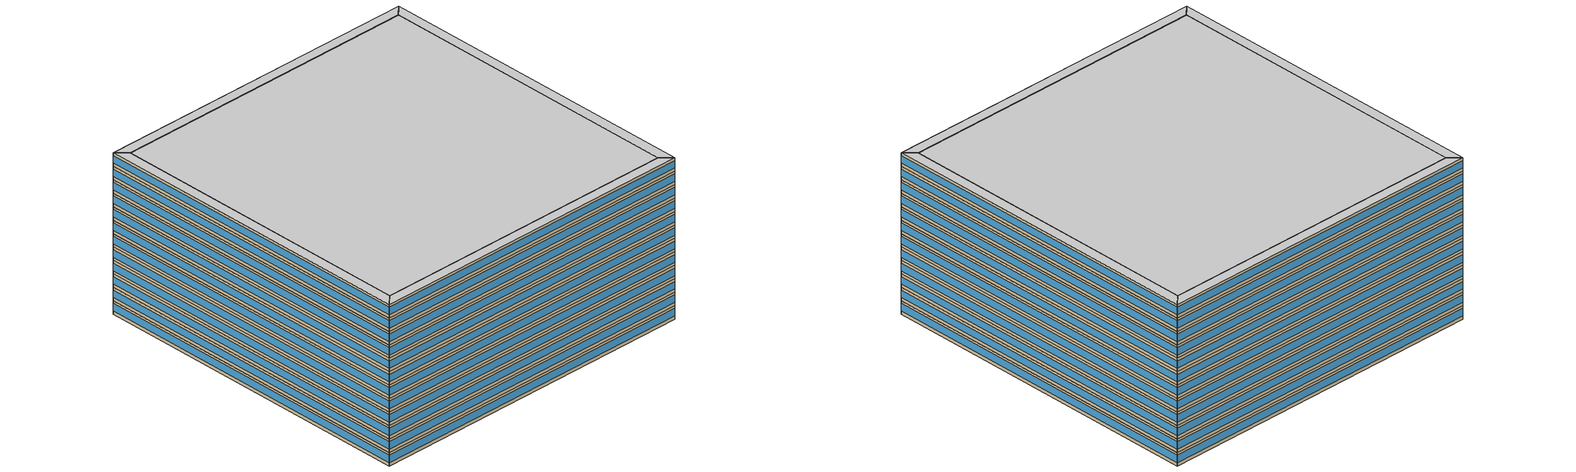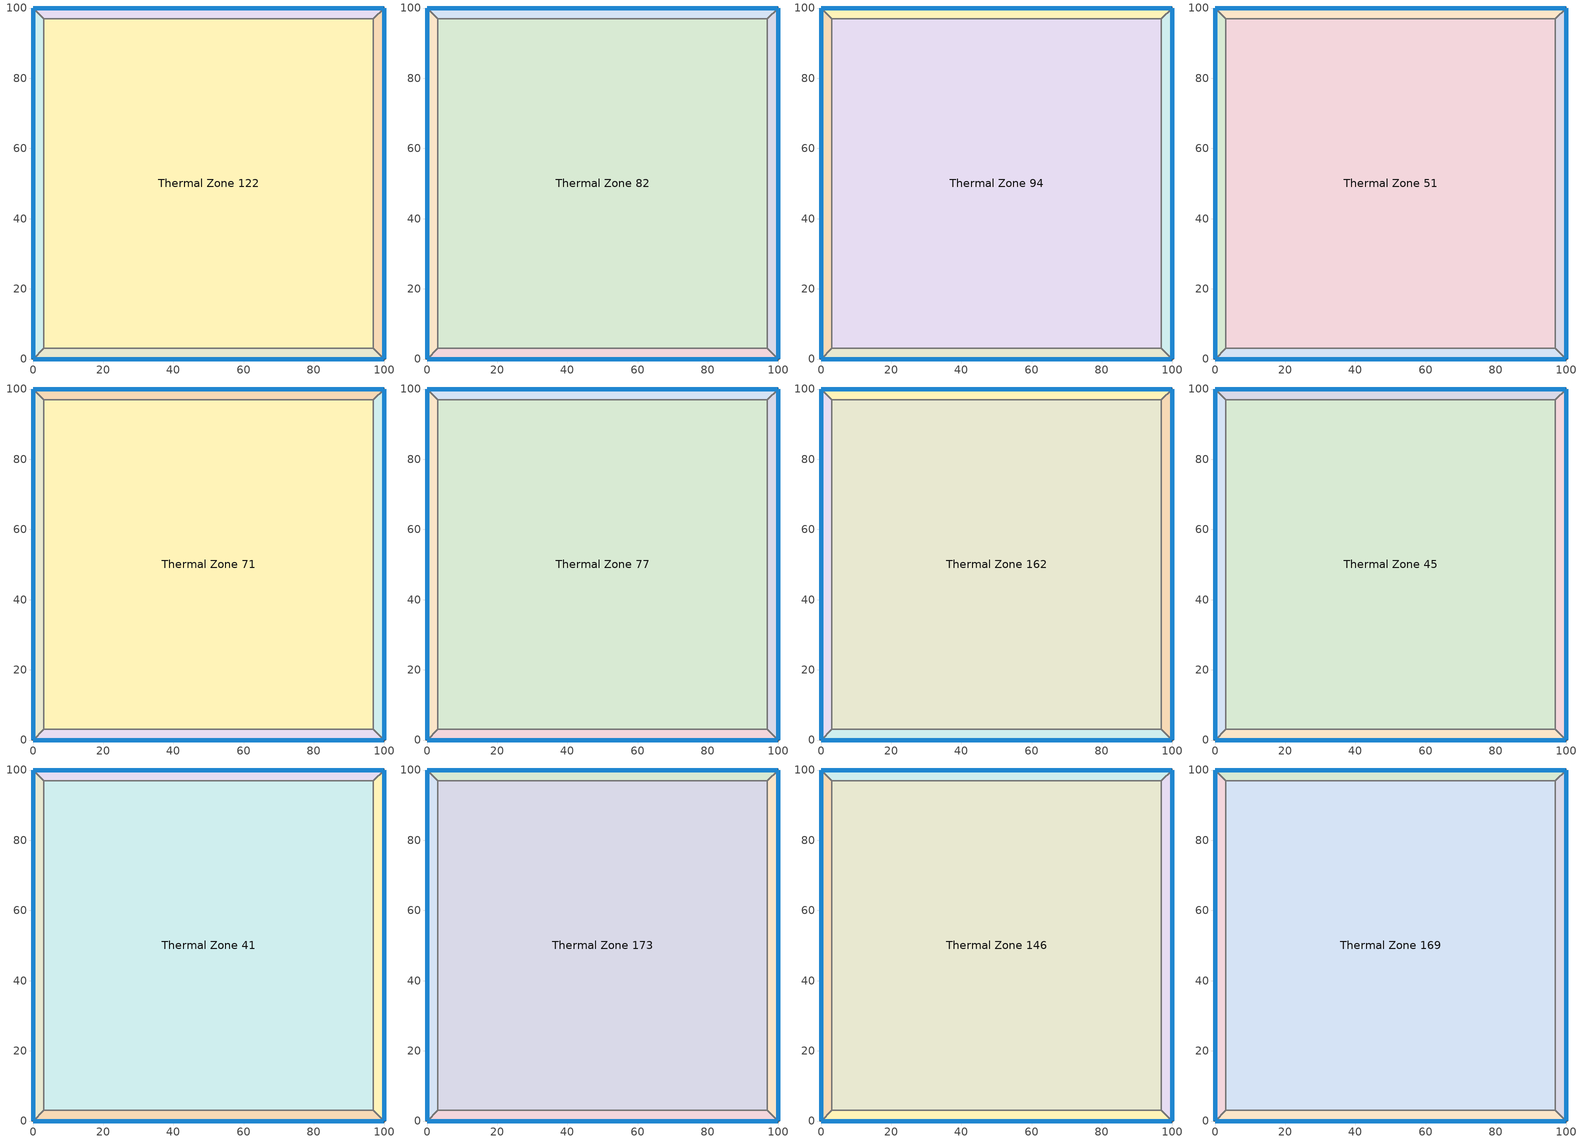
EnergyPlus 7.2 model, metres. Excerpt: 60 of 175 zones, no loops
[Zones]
Thermal Zone 175
 floor ground (000_ExtSlabCarpet_4in_ClimateZone 1-8): 0,100 100,100 97,97 3,97 z0
 wall outside (ASHRAE_189.1-2009_ExtWall_SteelFrame_ClimateZone 4-8): 100,100 0,100 z0:4
 wall to Thermal Zone 101 (000_Interior Wall): 0,100 3,97 z0:4
 wall to Thermal Zone 121 (000_Interior Wall): 97,97 100,100 z0:4
 wall to Thermal Zone 122 (000_Interior Wall): 3,97 97,97 z0:4
 window (ASHRAE_189.1-2009_ExtWindow_ClimateZone 4-5): 99.97,100 0.03,100 z1:3.2
Thermal Zone 122
 floor ground (000_ExtSlabCarpet_4in_ClimateZone 1-8): 3,3 3,97 97,97 97,3 z0
 wall to Thermal Zone 101 (000_Interior Wall): 3,97 3,3 z0:4
 wall to Thermal Zone 144 (000_Interior Wall): 3,3 97,3 z0:4
 wall to Thermal Zone 121 (000_Interior Wall): 97,3 97,97 z0:4
Thermal Zone 101
 floor ground (000_ExtSlabCarpet_4in_ClimateZone 1-8): 0,0 0,100 3,97 3,3 z0
 wall outside (ASHRAE_189.1-2009_ExtWall_SteelFrame_ClimateZone 4-8): 0,100 0,0 z0:4
 wall to Thermal Zone 144 (000_Interior Wall): 0,0 3,3 z0:4
 window (ASHRAE_189.1-2009_ExtWindow_ClimateZone 4-5): 0,99.97 0,0.03 z1:3.2
Thermal Zone 144
 floor ground (000_ExtSlabCarpet_4in_ClimateZone 1-8): 100,0 0,0 3,3 97,3 z0
 wall outside (ASHRAE_189.1-2009_ExtWall_SteelFrame_ClimateZone 4-8): 0,0 100,0 z0:4
 wall to Thermal Zone 121 (000_Interior Wall): 100,0 97,3 z0:4
 window (ASHRAE_189.1-2009_ExtWindow_ClimateZone 4-5): 0.03,0 99.97,0 z1:3.2
Thermal Zone 121
 floor ground (000_ExtSlabCarpet_4in_ClimateZone 1-8): 100,100 100,0 97,3 97,97 z0
 wall outside (ASHRAE_189.1-2009_ExtWall_SteelFrame_ClimateZone 4-8): 100,0 100,100 z0:4
 window (ASHRAE_189.1-2009_ExtWindow_ClimateZone 4-5): 100,0.03 100,99.97 z1:3.2
Thermal Zone 120
 floor to Thermal Zone 121 (000_Interior Floor): 100,100 100,0 97,3 97,97 z4
 wall outside (ASHRAE_189.1-2009_ExtWall_SteelFrame_ClimateZone 4-8): 100,0 100,100 z4:8
 wall to Thermal Zone 31 (000_Interior Wall): 100,100 97,97 z4:8
 wall to Thermal Zone 79 (000_Interior Wall): 97,3 100,0 z4:8
 wall to Thermal Zone 82 (000_Interior Wall): 97,97 97,3 z4:8
 window (ASHRAE_189.1-2009_ExtWindow_ClimateZone 4-5): 100,0.03 100,99.97 z5:7.2
Thermal Zone 170
 floor to Thermal Zone 101 (000_Interior Floor): 0,0 0,100 3,97 3,3 z4
 wall outside (ASHRAE_189.1-2009_ExtWall_SteelFrame_ClimateZone 4-8): 0,100 0,0 z4:8
 wall to Thermal Zone 82 (000_Interior Wall): 3,3 3,97 z4:8
 wall to Thermal Zone 79 (000_Interior Wall): 0,0 3,3 z4:8
 wall to Thermal Zone 31 (000_Interior Wall): 3,97 0,100 z4:8
 window (ASHRAE_189.1-2009_ExtWindow_ClimateZone 4-5): 0,99.97 0,0.03 z5:7.2
Thermal Zone 82
 floor to Thermal Zone 122 (000_Interior Floor): 3,3 3,97 97,97 97,3 z4
 wall to Thermal Zone 79 (000_Interior Wall): 3,3 97,3 z4:8
 wall to Thermal Zone 31 (000_Interior Wall): 97,97 3,97 z4:8
Thermal Zone 31
 floor to Thermal Zone 175 (000_Interior Floor): 0,100 100,100 97,97 3,97 z4
 wall outside (ASHRAE_189.1-2009_ExtWall_SteelFrame_ClimateZone 4-8): 100,100 0,100 z4:8
 window (ASHRAE_189.1-2009_ExtWindow_ClimateZone 4-5): 99.97,100 0.03,100 z5:7.2
Thermal Zone 79
 floor to Thermal Zone 144 (000_Interior Floor): 100,0 0,0 3,3 97,3 z4
 wall outside (ASHRAE_189.1-2009_ExtWall_SteelFrame_ClimateZone 4-8): 0,0 100,0 z4:8
 window (ASHRAE_189.1-2009_ExtWindow_ClimateZone 4-5): 0.03,0 99.97,0 z5:7.2
Thermal Zone 94
 floor to Thermal Zone 82 (000_Interior Floor): 3,3 3,97 97,97 97,3 z8
 wall to Thermal Zone 123 (000_Interior Wall): 97,3 97,97 z8:12
 wall to Thermal Zone 26 (000_Interior Wall): 3,97 3,3 z8:12
 wall to Thermal Zone 8 (000_Interior Wall): 97,97 3,97 z8:12
 wall to Thermal Zone 53 (000_Interior Wall): 3,3 97,3 z8:12
Thermal Zone 8
 floor to Thermal Zone 31 (000_Interior Floor): 0,100 100,100 97,97 3,97 z8
 wall outside (ASHRAE_189.1-2009_ExtWall_SteelFrame_ClimateZone 4-8): 100,100 0,100 z8:12
 wall to Thermal Zone 123 (000_Interior Wall): 97,97 100,100 z8:12
 wall to Thermal Zone 26 (000_Interior Wall): 0,100 3,97 z8:12
 window (ASHRAE_189.1-2009_ExtWindow_ClimateZone 4-5): 99.97,100 0.03,100 z9:11.2
Thermal Zone 123
 floor to Thermal Zone 120 (000_Interior Floor): 100,100 100,0 97,3 97,97 z8
 wall outside (ASHRAE_189.1-2009_ExtWall_SteelFrame_ClimateZone 4-8): 100,0 100,100 z8:12
 wall to Thermal Zone 53 (000_Interior Wall): 97,3 100,0 z8:12
 window (ASHRAE_189.1-2009_ExtWindow_ClimateZone 4-5): 100,0.03 100,99.97 z9:11.2
Thermal Zone 53
 floor to Thermal Zone 79 (000_Interior Floor): 100,0 0,0 3,3 97,3 z8
 wall outside (ASHRAE_189.1-2009_ExtWall_SteelFrame_ClimateZone 4-8): 0,0 100,0 z8:12
 wall to Thermal Zone 26 (000_Interior Wall): 3,3 0,0 z8:12
 window (ASHRAE_189.1-2009_ExtWindow_ClimateZone 4-5): 0.03,0 99.97,0 z9:11.2
Thermal Zone 26
 floor to Thermal Zone 170 (000_Interior Floor): 0,0 0,100 3,97 3,3 z8
 wall outside (ASHRAE_189.1-2009_ExtWall_SteelFrame_ClimateZone 4-8): 0,100 0,0 z8:12
 window (ASHRAE_189.1-2009_ExtWindow_ClimateZone 4-5): 0,99.97 0,0.03 z9:11.2
Thermal Zone 30
 floor to Thermal Zone 123 (000_Interior Floor): 100,100 100,0 97,3 97,97 z12
 wall outside (ASHRAE_189.1-2009_ExtWall_SteelFrame_ClimateZone 4-8): 100,0 100,100 z12:16
 wall to Thermal Zone 9 (000_Interior Wall): 97,3 100,0 z12:16
 wall to Thermal Zone 51 (000_Interior Wall): 97,97 97,3 z12:16
 wall to Thermal Zone 23 (000_Interior Wall): 100,100 97,97 z12:16
 window (ASHRAE_189.1-2009_ExtWindow_ClimateZone 4-5): 100,0.03 100,99.97 z13:15.2
Thermal Zone 23
 floor to Thermal Zone 8 (000_Interior Floor): 0,100 100,100 97,97 3,97 z12
 wall outside (ASHRAE_189.1-2009_ExtWall_SteelFrame_ClimateZone 4-8): 100,100 0,100 z12:16
 wall to Thermal Zone 51 (000_Interior Wall): 3,97 97,97 z12:16
 wall to Thermal Zone 85 (000_Interior Wall): 0,100 3,97 z12:16
 window (ASHRAE_189.1-2009_ExtWindow_ClimateZone 4-5): 99.97,100 0.03,100 z13:15.2
Thermal Zone 85
 floor to Thermal Zone 26 (000_Interior Floor): 0,0 0,100 3,97 3,3 z12
 wall outside (ASHRAE_189.1-2009_ExtWall_SteelFrame_ClimateZone 4-8): 0,100 0,0 z12:16
 wall to Thermal Zone 51 (000_Interior Wall): 3,3 3,97 z12:16
 wall to Thermal Zone 9 (000_Interior Wall): 0,0 3,3 z12:16
 window (ASHRAE_189.1-2009_ExtWindow_ClimateZone 4-5): 0,99.97 0,0.03 z13:15.2
Thermal Zone 9
 floor to Thermal Zone 53 (000_Interior Floor): 100,0 0,0 3,3 97,3 z12
 wall outside (ASHRAE_189.1-2009_ExtWall_SteelFrame_ClimateZone 4-8): 0,0 100,0 z12:16
 wall to Thermal Zone 51 (000_Interior Wall): 97,3 3,3 z12:16
 window (ASHRAE_189.1-2009_ExtWindow_ClimateZone 4-5): 0.03,0 99.97,0 z13:15.2
Thermal Zone 51
 floor to Thermal Zone 94 (000_Interior Floor): 3,3 3,97 97,97 97,3 z12
Thermal Zone 14
 floor to Thermal Zone 9 (000_Interior Floor): 100,0 0,0 3,3 97,3 z16
 wall outside (ASHRAE_189.1-2009_ExtWall_SteelFrame_ClimateZone 4-8): 0,0 100,0 z16:20
 wall to Thermal Zone 71 (000_Interior Wall): 97,3 3,3 z16:20
 wall to Thermal Zone 78 (000_Interior Wall): 3,3 0,0 z16:20
 wall to Thermal Zone 83 (000_Interior Wall): 100,0 97,3 z16:20
 window (ASHRAE_189.1-2009_ExtWindow_ClimateZone 4-5): 0.03,0 99.97,0 z17:19.2
Thermal Zone 71
 floor to Thermal Zone 51 (000_Interior Floor): 3,3 3,97 97,97 97,3 z16
 wall to Thermal Zone 143 (000_Interior Wall): 97,97 3,97 z16:20
 wall to Thermal Zone 78 (000_Interior Wall): 3,97 3,3 z16:20
 wall to Thermal Zone 83 (000_Interior Wall): 97,3 97,97 z16:20
Thermal Zone 83
 floor to Thermal Zone 30 (000_Interior Floor): 100,100 100,0 97,3 97,97 z16
 wall outside (ASHRAE_189.1-2009_ExtWall_SteelFrame_ClimateZone 4-8): 100,0 100,100 z16:20
 wall to Thermal Zone 143 (000_Interior Wall): 100,100 97,97 z16:20
 window (ASHRAE_189.1-2009_ExtWindow_ClimateZone 4-5): 100,0.03 100,99.97 z17:19.2
Thermal Zone 78
 floor to Thermal Zone 85 (000_Interior Floor): 0,0 0,100 3,97 3,3 z16
 wall outside (ASHRAE_189.1-2009_ExtWall_SteelFrame_ClimateZone 4-8): 0,100 0,0 z16:20
 wall to Thermal Zone 143 (000_Interior Wall): 3,97 0,100 z16:20
 window (ASHRAE_189.1-2009_ExtWindow_ClimateZone 4-5): 0,99.97 0,0.03 z17:19.2
Thermal Zone 143
 floor to Thermal Zone 23 (000_Interior Floor): 0,100 100,100 97,97 3,97 z16
 wall outside (ASHRAE_189.1-2009_ExtWall_SteelFrame_ClimateZone 4-8): 100,100 0,100 z16:20
 window (ASHRAE_189.1-2009_ExtWindow_ClimateZone 4-5): 99.97,100 0.03,100 z17:19.2
Thermal Zone 97
 floor to Thermal Zone 83 (000_Interior Floor): 100,100 100,0 97,3 97,97 z20
 wall outside (ASHRAE_189.1-2009_ExtWall_SteelFrame_ClimateZone 4-8): 100,0 100,100 z20:24
 wall to Thermal Zone 55 (000_Interior Wall): 97,3 100,0 z20:24
 wall to Thermal Zone 126 (000_Interior Wall): 100,100 97,97 z20:24
 wall to Thermal Zone 77 (000_Interior Wall): 97,97 97,3 z20:24
 window (ASHRAE_189.1-2009_ExtWindow_ClimateZone 4-5): 100,0.03 100,99.97 z21:23.2
Thermal Zone 130
 floor to Thermal Zone 78 (000_Interior Floor): 0,0 0,100 3,97 3,3 z20
 wall outside (ASHRAE_189.1-2009_ExtWall_SteelFrame_ClimateZone 4-8): 0,100 0,0 z20:24
 wall to Thermal Zone 126 (000_Interior Wall): 3,97 0,100 z20:24
 wall to Thermal Zone 55 (000_Interior Wall): 0,0 3,3 z20:24
 wall to Thermal Zone 77 (000_Interior Wall): 3,3 3,97 z20:24
 window (ASHRAE_189.1-2009_ExtWindow_ClimateZone 4-5): 0,99.97 0,0.03 z21:23.2
Thermal Zone 77
 floor to Thermal Zone 71 (000_Interior Floor): 3,3 3,97 97,97 97,3 z20
 wall to Thermal Zone 126 (000_Interior Wall): 97,97 3,97 z20:24
 wall to Thermal Zone 55 (000_Interior Wall): 3,3 97,3 z20:24
Thermal Zone 126
 floor to Thermal Zone 143 (000_Interior Floor): 0,100 100,100 97,97 3,97 z20
 wall outside (ASHRAE_189.1-2009_ExtWall_SteelFrame_ClimateZone 4-8): 100,100 0,100 z20:24
 window (ASHRAE_189.1-2009_ExtWindow_ClimateZone 4-5): 99.97,100 0.03,100 z21:23.2
Thermal Zone 55
 floor to Thermal Zone 14 (000_Interior Floor): 100,0 0,0 3,3 97,3 z20
 wall outside (ASHRAE_189.1-2009_ExtWall_SteelFrame_ClimateZone 4-8): 0,0 100,0 z20:24
 window (ASHRAE_189.1-2009_ExtWindow_ClimateZone 4-5): 0.03,0 99.97,0 z21:23.2
Thermal Zone 172
 floor to Thermal Zone 130 (000_Interior Floor): 0,0 0,100 3,97 3,3 z24
 wall outside (ASHRAE_189.1-2009_ExtWall_SteelFrame_ClimateZone 4-8): 0,100 0,0 z24:28
 wall to Thermal Zone 162 (000_Interior Wall): 3,3 3,97 z24:28
 wall to Thermal Zone 47 (000_Interior Wall): 3,97 0,100 z24:28
 wall to Thermal Zone 139 (000_Interior Wall): 0,0 3,3 z24:28
 window (ASHRAE_189.1-2009_ExtWindow_ClimateZone 4-5): 0,99.97 0,0.03 z25:27.2
Thermal Zone 47
 floor to Thermal Zone 126 (000_Interior Floor): 0,100 100,100 97,97 3,97 z24
 wall outside (ASHRAE_189.1-2009_ExtWall_SteelFrame_ClimateZone 4-8): 100,100 0,100 z24:28
 wall to Thermal Zone 161 (000_Interior Wall): 97,97 100,100 z24:28
 wall to Thermal Zone 162 (000_Interior Wall): 3,97 97,97 z24:28
 window (ASHRAE_189.1-2009_ExtWindow_ClimateZone 4-5): 99.97,100 0.03,100 z25:27.2
Thermal Zone 139
 floor to Thermal Zone 55 (000_Interior Floor): 100,0 0,0 3,3 97,3 z24
 wall outside (ASHRAE_189.1-2009_ExtWall_SteelFrame_ClimateZone 4-8): 0,0 100,0 z24:28
 wall to Thermal Zone 162 (000_Interior Wall): 97,3 3,3 z24:28
 wall to Thermal Zone 161 (000_Interior Wall): 100,0 97,3 z24:28
 window (ASHRAE_189.1-2009_ExtWindow_ClimateZone 4-5): 0.03,0 99.97,0 z25:27.2
Thermal Zone 162
 floor to Thermal Zone 77 (000_Interior Floor): 3,3 3,97 97,97 97,3 z24
 wall to Thermal Zone 161 (000_Interior Wall): 97,3 97,97 z24:28
Thermal Zone 161
 floor to Thermal Zone 97 (000_Interior Floor): 100,100 100,0 97,3 97,97 z24
 wall outside (ASHRAE_189.1-2009_ExtWall_SteelFrame_ClimateZone 4-8): 100,0 100,100 z24:28
 window (ASHRAE_189.1-2009_ExtWindow_ClimateZone 4-5): 100,0.03 100,99.97 z25:27.2
Thermal Zone 168
 floor to Thermal Zone 47 (000_Interior Floor): 0,100 100,100 97,97 3,97 z28
 wall outside (ASHRAE_189.1-2009_ExtWall_SteelFrame_ClimateZone 4-8): 100,100 0,100 z28:32
 wall to Thermal Zone 142 (000_Interior Wall): 0,100 3,97 z28:32
 wall to Thermal Zone 45 (000_Interior Wall): 3,97 97,97 z28:32
 wall to Thermal Zone 127 (000_Interior Wall): 97,97 100,100 z28:32
 window (ASHRAE_189.1-2009_ExtWindow_ClimateZone 4-5): 99.97,100 0.03,100 z29:31.2
Thermal Zone 114
 floor to Thermal Zone 139 (000_Interior Floor): 100,0 0,0 3,3 97,3 z28
 wall outside (ASHRAE_189.1-2009_ExtWall_SteelFrame_ClimateZone 4-8): 0,0 100,0 z28:32
 wall to Thermal Zone 142 (000_Interior Wall): 3,3 0,0 z28:32
 wall to Thermal Zone 45 (000_Interior Wall): 97,3 3,3 z28:32
 wall to Thermal Zone 127 (000_Interior Wall): 100,0 97,3 z28:32
 window (ASHRAE_189.1-2009_ExtWindow_ClimateZone 4-5): 0.03,0 99.97,0 z29:31.2
Thermal Zone 45
 floor to Thermal Zone 162 (000_Interior Floor): 3,3 3,97 97,97 97,3 z28
 wall to Thermal Zone 142 (000_Interior Wall): 3,97 3,3 z28:32
 wall to Thermal Zone 127 (000_Interior Wall): 97,3 97,97 z28:32
Thermal Zone 142
 floor to Thermal Zone 172 (000_Interior Floor): 0,0 0,100 3,97 3,3 z28
 wall outside (ASHRAE_189.1-2009_ExtWall_SteelFrame_ClimateZone 4-8): 0,100 0,0 z28:32
 window (ASHRAE_189.1-2009_ExtWindow_ClimateZone 4-5): 0,99.97 0,0.03 z29:31.2
Thermal Zone 127
 floor to Thermal Zone 161 (000_Interior Floor): 100,100 100,0 97,3 97,97 z28
 wall outside (ASHRAE_189.1-2009_ExtWall_SteelFrame_ClimateZone 4-8): 100,0 100,100 z28:32
 window (ASHRAE_189.1-2009_ExtWindow_ClimateZone 4-5): 100,0.03 100,99.97 z29:31.2
Thermal Zone 19
 floor to Thermal Zone 168 (000_Interior Floor): 0,100 100,100 97,97 3,97 z32
 wall outside (ASHRAE_189.1-2009_ExtWall_SteelFrame_ClimateZone 4-8): 100,100 0,100 z32:36
 wall to Thermal Zone 41 (000_Interior Wall): 3,97 97,97 z32:36
 wall to Thermal Zone 35 (000_Interior Wall): 0,100 3,97 z32:36
 wall to Thermal Zone 20 (000_Interior Wall): 97,97 100,100 z32:36
 window (ASHRAE_189.1-2009_ExtWindow_ClimateZone 4-5): 99.97,100 0.03,100 z33:35.2
Thermal Zone 20
 floor to Thermal Zone 127 (000_Interior Floor): 100,100 100,0 97,3 97,97 z32
 wall outside (ASHRAE_189.1-2009_ExtWall_SteelFrame_ClimateZone 4-8): 100,0 100,100 z32:36
 wall to Thermal Zone 41 (000_Interior Wall): 97,97 97,3 z32:36
 wall to Thermal Zone 91 (000_Interior Wall): 97,3 100,0 z32:36
 window (ASHRAE_189.1-2009_ExtWindow_ClimateZone 4-5): 100,0.03 100,99.97 z33:35.2
Thermal Zone 41
 floor to Thermal Zone 45 (000_Interior Floor): 3,3 3,97 97,97 97,3 z32
 wall to Thermal Zone 35 (000_Interior Wall): 3,97 3,3 z32:36
 wall to Thermal Zone 91 (000_Interior Wall): 3,3 97,3 z32:36
Thermal Zone 35
 floor to Thermal Zone 142 (000_Interior Floor): 0,0 0,100 3,97 3,3 z32
 wall outside (ASHRAE_189.1-2009_ExtWall_SteelFrame_ClimateZone 4-8): 0,100 0,0 z32:36
 wall to Thermal Zone 91 (000_Interior Wall): 0,0 3,3 z32:36
 window (ASHRAE_189.1-2009_ExtWindow_ClimateZone 4-5): 0,99.97 0,0.03 z33:35.2
Thermal Zone 91
 floor to Thermal Zone 114 (000_Interior Floor): 100,0 0,0 3,3 97,3 z32
 wall outside (ASHRAE_189.1-2009_ExtWall_SteelFrame_ClimateZone 4-8): 0,0 100,0 z32:36
 window (ASHRAE_189.1-2009_ExtWindow_ClimateZone 4-5): 0.03,0 99.97,0 z33:35.2
Thermal Zone 173
 floor to Thermal Zone 41 (000_Interior Floor): 3,3 3,97 97,97 97,3 z36
 wall to Thermal Zone 29 (000_Interior Wall): 97,97 3,97 z36:40
 wall to Thermal Zone 80 (000_Interior Wall): 3,97 3,3 z36:40
 wall to Thermal Zone 21 (000_Interior Wall): 3,3 97,3 z36:40
 wall to Thermal Zone 157 (000_Interior Wall): 97,3 97,97 z36:40
Thermal Zone 157
 floor to Thermal Zone 20 (000_Interior Floor): 100,100 100,0 97,3 97,97 z36
 wall outside (ASHRAE_189.1-2009_ExtWall_SteelFrame_ClimateZone 4-8): 100,0 100,100 z36:40
 wall to Thermal Zone 29 (000_Interior Wall): 100,100 97,97 z36:40
 wall to Thermal Zone 21 (000_Interior Wall): 97,3 100,0 z36:40
 window (ASHRAE_189.1-2009_ExtWindow_ClimateZone 4-5): 100,0.03 100,99.97 z37:39.2
Thermal Zone 29
 floor to Thermal Zone 19 (000_Interior Floor): 0,100 100,100 97,97 3,97 z36
 wall outside (ASHRAE_189.1-2009_ExtWall_SteelFrame_ClimateZone 4-8): 100,100 0,100 z36:40
 wall to Thermal Zone 80 (000_Interior Wall): 0,100 3,97 z36:40
 window (ASHRAE_189.1-2009_ExtWindow_ClimateZone 4-5): 99.97,100 0.03,100 z37:39.2
Thermal Zone 80
 floor to Thermal Zone 35 (000_Interior Floor): 0,0 0,100 3,97 3,3 z36
 wall outside (ASHRAE_189.1-2009_ExtWall_SteelFrame_ClimateZone 4-8): 0,100 0,0 z36:40
 wall to Thermal Zone 21 (000_Interior Wall): 0,0 3,3 z36:40
 window (ASHRAE_189.1-2009_ExtWindow_ClimateZone 4-5): 0,99.97 0,0.03 z37:39.2
Thermal Zone 21
 floor to Thermal Zone 91 (000_Interior Floor): 100,0 0,0 3,3 97,3 z36
 wall outside (ASHRAE_189.1-2009_ExtWall_SteelFrame_ClimateZone 4-8): 0,0 100,0 z36:40
 window (ASHRAE_189.1-2009_ExtWindow_ClimateZone 4-5): 0.03,0 99.97,0 z37:39.2
Thermal Zone 18
 floor to Thermal Zone 157 (000_Interior Floor): 100,100 100,0 97,3 97,97 z40
 wall outside (ASHRAE_189.1-2009_ExtWall_SteelFrame_ClimateZone 4-8): 100,0 100,100 z40:44
 wall to Thermal Zone 106 (000_Interior Wall): 100,100 97,97 z40:44
 wall to Thermal Zone 89 (000_Interior Wall): 97,3 100,0 z40:44
 wall to Thermal Zone 146 (000_Interior Wall): 97,97 97,3 z40:44
 window (ASHRAE_189.1-2009_ExtWindow_ClimateZone 4-5): 100,0.03 100,99.97 z41:43.2
Thermal Zone 89
 floor to Thermal Zone 21 (000_Interior Floor): 100,0 0,0 3,3 97,3 z40
 wall outside (ASHRAE_189.1-2009_ExtWall_SteelFrame_ClimateZone 4-8): 0,0 100,0 z40:44
 wall to Thermal Zone 39 (000_Interior Wall): 3,3 0,0 z40:44
 wall to Thermal Zone 146 (000_Interior Wall): 97,3 3,3 z40:44
 window (ASHRAE_189.1-2009_ExtWindow_ClimateZone 4-5): 0.03,0 99.97,0 z41:43.2
Thermal Zone 106
 floor to Thermal Zone 29 (000_Interior Floor): 0,100 100,100 97,97 3,97 z40
 wall outside (ASHRAE_189.1-2009_ExtWall_SteelFrame_ClimateZone 4-8): 100,100 0,100 z40:44
 wall to Thermal Zone 39 (000_Interior Wall): 0,100 3,97 z40:44
 wall to Thermal Zone 146 (000_Interior Wall): 3,97 97,97 z40:44
 window (ASHRAE_189.1-2009_ExtWindow_ClimateZone 4-5): 99.97,100 0.03,100 z41:43.2
Thermal Zone 146
 floor to Thermal Zone 173 (000_Interior Floor): 3,3 3,97 97,97 97,3 z40
 wall to Thermal Zone 39 (000_Interior Wall): 3,97 3,3 z40:44
Thermal Zone 39
 floor to Thermal Zone 80 (000_Interior Floor): 0,0 0,100 3,97 3,3 z40
 wall outside (ASHRAE_189.1-2009_ExtWall_SteelFrame_ClimateZone 4-8): 0,100 0,0 z40:44
 window (ASHRAE_189.1-2009_ExtWindow_ClimateZone 4-5): 0,99.97 0,0.03 z41:43.2
Thermal Zone 32
 floor to Thermal Zone 18 (000_Interior Floor): 100,100 100,0 97,3 97,97 z44
 wall outside (ASHRAE_189.1-2009_ExtWall_SteelFrame_ClimateZone 4-8): 100,0 100,100 z44:48
 wall to Thermal Zone 110 (000_Interior Wall): 97,3 100,0 z44:48
 wall to Thermal Zone 169 (000_Interior Wall): 97,97 97,3 z44:48
 wall to Thermal Zone 131 (000_Interior Wall): 100,100 97,97 z44:48
 window (ASHRAE_189.1-2009_ExtWindow_ClimateZone 4-5): 100,0.03 100,99.97 z45:47.2
 ceiling to Thermal Zone 151 (000_Interior Ceiling): 97,97 97,3 100,0 100,100 z48
Thermal Zone 110
 floor to Thermal Zone 89 (000_Interior Floor): 100,0 0,0 3,3 97,3 z44
 wall outside (ASHRAE_189.1-2009_ExtWall_SteelFrame_ClimateZone 4-8): 0,0 100,0 z44:48
 wall to Thermal Zone 169 (000_Interior Wall): 97,3 3,3 z44:48
 wall to Thermal Zone 132 (000_Interior Wall): 3,3 0,0 z44:48
 window (ASHRAE_189.1-2009_ExtWindow_ClimateZone 4-5): 0.03,0 99.97,0 z45:47.2
 ceiling to Thermal Zone 70 (000_Interior Ceiling): 97,3 3,3 0,0 100,0 z48
Thermal Zone 131
 floor to Thermal Zone 106 (000_Interior Floor): 0,100 100,100 97,97 3,97 z44
 wall outside (ASHRAE_189.1-2009_ExtWall_SteelFrame_ClimateZone 4-8): 100,100 0,100 z44:48
 wall to Thermal Zone 132 (000_Interior Wall): 0,100 3,97 z44:48
 wall to Thermal Zone 169 (000_Interior Wall): 3,97 97,97 z44:48
 window (ASHRAE_189.1-2009_ExtWindow_ClimateZone 4-5): 99.97,100 0.03,100 z45:47.2
 ceiling to Thermal Zone 16 (000_Interior Ceiling): 3,97 97,97 100,100 0,100 z48
Thermal Zone 169
 floor to Thermal Zone 146 (000_Interior Floor): 3,3 3,97 97,97 97,3 z44
 wall to Thermal Zone 132 (000_Interior Wall): 3,97 3,3 z44:48
 ceiling to Thermal Zone 33 (000_Interior Ceiling): 97,3 97,97 3,97 3,3 z48
Thermal Zone 132
 floor to Thermal Zone 39 (000_Interior Floor): 0,0 0,100 3,97 3,3 z44
 wall outside (ASHRAE_189.1-2009_ExtWall_SteelFrame_ClimateZone 4-8): 0,100 0,0 z44:48
 window (ASHRAE_189.1-2009_ExtWindow_ClimateZone 4-5): 0,99.97 0,0.03 z45:47.2
 ceiling to Thermal Zone 37 (000_Interior Ceiling): 3,3 3,97 0,100 0,0 z48
[Site:Location]
San Francisco Intl Ap_CA_USA Design_Conditions: Latitude {deg}=37.62; Longitude {deg}=-122.4; Time Zone {hr}=-8; Elevation {m}=2
[SizingPeriod:DesignDay] Day of Month=21; Dry-Bulb Temperature Range Modifier Type=DefaultMultipliers; Barometric Pressure {Pa}=101301; Rain Indicator=No; Snow Indicator=No; Daylight Saving Time Indicator=No
Name | Month | Day Type | Maximum Dry-Bulb Temperature {C} | Daily Dry-Bulb Temperature Range {deltaC} | Humidity Condition Type | Wetbulb or DewPoint at Maximum Dry-Bulb {C} | Wind Speed {m/s} | Wind Direction {deg} | Solar Model Indicator | Sky Clearness | ASHRAE Clear Sky Optical Depth for Beam Irradiance (taub) | ASHRAE Clear Sky Optical Depth for Diffuse Irradiance (taud) | Enthalpy at Maximum Dry-Bulb {J/kg}
San Francisco Intl Ap Ann Hum_n 99% Condns DP=>MCDB | 1 | WinterDesignDay | 11.2 | 0 | Dewpoint | -1.2 | 2.2 | 150 | ASHRAEClearSky | 0
San Francisco Intl Ap Ann Clg 2% Condns DB=>MWB | 8 | SummerDesignDay | 23.6 | 8.5 | Wetbulb | 16.2 | 5.9 | 310 | ASHRAETau |  | 0.365 | 2.435
San Francisco Intl Ap Ann Htg Wind 99.6% Condns WS=>MCDB | 1 | WinterDesignDay | 12.1 | 0 | Wetbulb | 12.1 | 12.9 | 150 | ASHRAEClearSky | 0
San Francisco Intl Ap Ann Clg .4% Condns DB=>MWB | 8 | SummerDesignDay | 28.3 | 8.5 | Wetbulb | 17.2 | 5.9 | 310 | ASHRAETau |  | 0.365 | 2.435
San Francisco Intl Ap Ann Clg 1% Condns DP=>MDB | 8 | SummerDesignDay | 19.2 | 8.5 | Dewpoint | 15.3 | 5.9 | 310 | ASHRAETau |  | 0.365 | 2.435
San Francisco Intl Ap Ann Clg 2% Condns Enth=>MDB | 8 | SummerDesignDay | 22.4 | 8.5 | Enthalpy |  | 5.9 | 310 | ASHRAETau |  | 0.365 | 2.435 | 47600
San Francisco Intl Ap Ann Clg .4% Condns DP=>MDB | 8 | SummerDesignDay | 19.9 | 8.5 | Dewpoint | 16.1 | 5.9 | 310 | ASHRAETau |  | 0.365 | 2.435
San Francisco Intl Ap Ann Htg 99% Condns DB | 1 | WinterDesignDay | 4.9 | 0 | Wetbulb | 4.9 | 2.2 | 150 | ASHRAEClearSky | 0
San Francisco Intl Ap Ann Hum_n 99.6% Condns DP=>MCDB | 1 | WinterDesignDay | 10.7 | 0 | Dewpoint | -3.7 | 2.2 | 150 | ASHRAEClearSky | 0
San Francisco Intl Ap Ann Htg Wind 99% Condns WS=>MCDB | 1 | WinterDesignDay | 12.2 | 0 | Wetbulb | 12.2 | 11.6 | 150 | ASHRAEClearSky | 0
San Francisco Intl Ap Ann Htg 99.6% Condns DB | 1 | WinterDesignDay | 3.8 | 0 | Wetbulb | 3.8 | 2.2 | 150 | ASHRAEClearSky | 0
San Francisco Intl Ap Ann Clg .4% Condns WB=>MDB | 8 | SummerDesignDay | 25.7 | 8.5 | Wetbulb | 18.6 | 5.9 | 310 | ASHRAETau |  | 0.365 | 2.435
San Francisco Intl Ap Ann Clg 1% Condns WB=>MDB | 8 | SummerDesignDay | 23.9 | 8.5 | Wetbulb | 17.8 | 5.9 | 310 | ASHRAETau |  | 0.365 | 2.435
San Francisco Intl Ap Ann Clg .4% Condns Enth=>MDB | 8 | SummerDesignDay | 25.8 | 8.5 | Enthalpy |  | 5.9 | 310 | ASHRAETau |  | 0.365 | 2.435 | 52400
San Francisco Intl Ap Ann Clg 1% Condns DB=>MWB | 8 | SummerDesignDay | 25.7 | 8.5 | Wetbulb | 16.7 | 5.9 | 310 | ASHRAETau |  | 0.365 | 2.435
San Francisco Intl Ap Ann Clg 2% Condns DP=>MDB | 8 | SummerDesignDay | 18.7 | 8.5 | Dewpoint | 14.7 | 5.9 | 310 | ASHRAETau |  | 0.365 | 2.435
San Francisco Intl Ap Ann Clg 1% Condns Enth=>MDB | 8 | SummerDesignDay | 23.8 | 8.5 | Enthalpy |  | 5.9 | 310 | ASHRAETau |  | 0.365 | 2.435 | 49800
San Francisco Intl Ap Ann Clg 2% Condns WB=>MDB | 8 | SummerDesignDay | 22.4 | 8.5 | Wetbulb | 17 | 5.9 | 310 | ASHRAETau |  | 0.365 | 2.435
[Building]
Building 1
[Material] Thermal Absorptance=0.9
Name | Roughness | Thickness {m} | Conductivity {W/m-K} | Density {kg/m3} | Specific Heat {J/kg-K} | Solar Absorptance | Visible Absorptance
000_F16 Acoustic tile | MediumSmooth | 0.0191 | 0.06 | 368 | 590 | 0.7 | 0.7
1/2IN Gypsum | Smooth | 0.0127 | 0.16 | 784.9 | 830 | 0.92 | 0.92
Wall Insulation [39] | MediumRough | 0.1184 | 0.045 | 265 | 836.8 | 0.7 | 0.7
MAT-CC05 4 HW CONCRETE | Rough | 0.1016 | 1.311 | 2240 | 836.8 | 0.7 | 0.7
000_G01a 19mm gypsum board | MediumSmooth | 0.019 | 0.16 | 800 | 1090 | 0.7 | 0.7
000_M11 100mm lightweight concrete | MediumRough | 0.1016 | 0.53 | 1280 | 840 | 0.7 | 0.7
[Material:AirGap]
Name | Thermal Resistance {m2-K/W}
000_F04 Wall air space resistance | 0.15
000_F05 Ceiling air space resistance | 0.18
[Material:NoMass] Thermal Absorptance=0.9; Solar Absorptance=0.7
Name | Roughness | Thermal Resistance {m2-K/W} | Visible Absorptance
CP02 CARPET PAD | VeryRough | 0.2165 | 0.8
MAT-SHEATH | Rough | 0.3626 | 0.7
[WindowMaterial:Glazing]
Theoretical Glass [207]: Optical Data Type=SpectralAverage; Thickness {m}=0.003; Solar Transmittance at Normal Incidence=0.3311; Front Side Solar Reflectance at Normal Incidence=0.6189; Back Side Solar Reflectance at Normal Incidence=0.6189; Visible Transmittance at Normal Incidence=0.44; Front Side Visible Reflectance at Normal Incidence=0.51; Back Side Visible Reflectance at Normal Incidence=0.51; Infrared Transmittance at Normal Incidence=0; Front Side Infrared Hemispherical Emissivity=0.9; Back Side Infrared Hemispherical Emissivity=0.9; Conductivity {W/m-K}=0.0133; Dirt Correction Factor for Solar and Visible Transmittance=1; Solar Diffusing=No
[Construction]
ASHRAE_189.1-2009_ExtWindow_ClimateZone 4-5: Theoretical Glass [207]
000_Interior Wall: 000_G01a 19mm gypsum board, 000_F04 Wall air space resistance, 000_G01a 19mm gypsum board
ASHRAE_189.1-2009_ExtWall_SteelFrame_ClimateZone 4-8: MAT-SHEATH, Wall Insulation [39], 1/2IN Gypsum
000_ExtSlabCarpet_4in_ClimateZone 1-8: MAT-CC05 4 HW CONCRETE, CP02 CARPET PAD
000_Interior Ceiling: 000_M11 100mm lightweight concrete, 000_F05 Ceiling air space resistance, 000_F16 Acoustic tile
000_Interior Floor: 000_F16 Acoustic tile, 000_F05 Ceiling air space resistance, 000_M11 100mm lightweight concrete
[AvailabilityManager:Scheduled]
Name | Schedule
AvailabilityManager:Scheduled {229a9463-ca72-4a22-a29d-5ce7a377a0f8} | Schedule:Compact {ab11b2ef-0d24-4b52-acd8-fc5b59d754c0}
AvailabilityManager:Scheduled {2a515ca1-787c-49ea-81b9-97db547f528f} | Schedule:Compact {cd936de5-239d-43d6-a302-73584d1ef362}
[Zone]
Thermal Zone 94; Thermal Zone 173; Thermal Zone 32; Thermal Zone 19; Thermal Zone 120; Thermal Zone 20; Thermal Zone 175; Thermal Zone 18; Thermal Zone 8; Thermal Zone 110; Thermal Zone 30; Thermal Zone 123; Thermal Zone 23; Thermal Zone 131; Thermal Zone 172; Thermal Zone 53; Thermal Zone 14; Thermal Zone 85; Thermal Zone 41; Thermal Zone 89; Thermal Zone 168; Thermal Zone 157; Thermal Zone 169; Thermal Zone 9; Thermal Zone 122; Thermal Zone 114; Thermal Zone 47; Thermal Zone 51; Thermal Zone 106; Thermal Zone 97; Thermal Zone 45; Thermal Zone 71; Thermal Zone 83; Thermal Zone 101; Thermal Zone 139; Thermal Zone 29; Thermal Zone 78; Thermal Zone 143; Thermal Zone 170; Thermal Zone 26; Thermal Zone 80; Thermal Zone 144; Thermal Zone 35; Thermal Zone 130; Thermal Zone 132; Thermal Zone 82; Thermal Zone 121; Thermal Zone 77; Thermal Zone 146; Thermal Zone 91; Thermal Zone 31; Thermal Zone 162; Thermal Zone 161; Thermal Zone 142; Thermal Zone 39; Thermal Zone 126; Thermal Zone 79; Thermal Zone 55; Thermal Zone 127; Thermal Zone 21
[Schedule:Compact]
Schedule:Compact {ab11b2ef-0d24-4b52-acd8-fc5b59d754c0}; Schedule:Compact {cd936de5-239d-43d6-a302-73584d1ef362}: Through: 12/31, For: AllDays, Until: 24:00, 1
